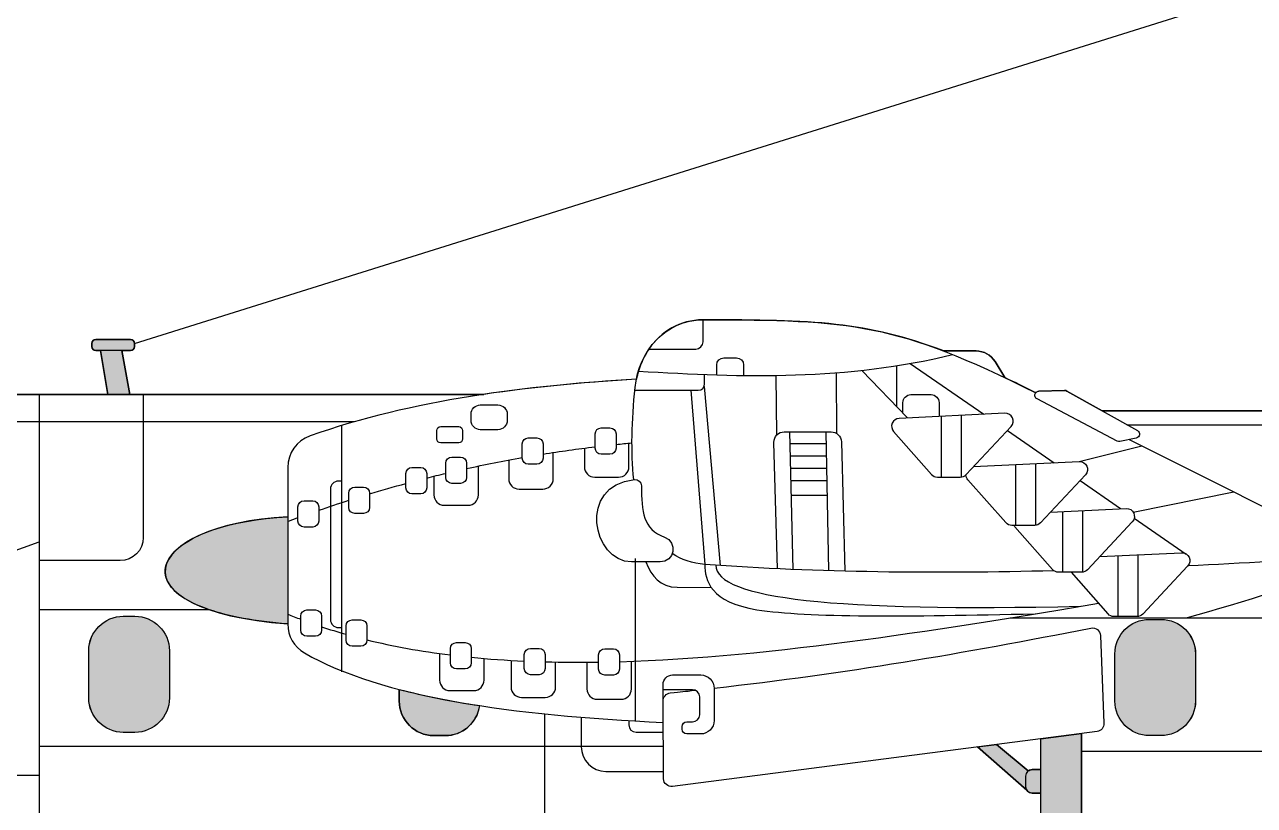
# Model space of a CAD drawing. Extents: x 65 to 351, y 40 to 244.
# Drawn here: x 113.95 to 138.53, y 199.43 to 215.05 of the extents above; entities that cross this region are included whole.
import ezdxf

# ---------------------------------------------------------------- set-up
doc = ezdxf.new("R2010")
doc.units = 0
doc.header["$MEASUREMENT"] = 0
doc.layers.add('4-VIEW', color=7, linetype='CONTINUOUS')
doc.layers.add('SOLIDS', color=7, linetype='CONTINUOUS')

msp = doc.modelspace()

# ---------------------------------------------------------------- hatches: boundary and pattern name
at = {"layer": 'SOLIDS'}
h = msp.add_hatch(color=252, dxfattribs=at)
edge = h.paths.add_edge_path()
edge.add_spline(control_points=[(116.067, 208.751), (116.067, 208.751), (115.377, 208.751), (115.377, 208.751), (115.332, 208.751), (115.295, 208.714), (115.295, 208.669), (115.295, 208.62), (115.298, 208.588), (115.308, 208.568), (115.317, 208.554), (115.33, 208.542), (115.345, 208.536), (115.354, 208.533), (115.365, 208.531), (115.377, 208.529), (115.377, 208.529), (115.472, 208.529), (115.472, 208.529), (115.472, 208.529), (115.614, 207.653), (115.614, 207.653), (115.614, 207.653), (116.057, 207.653), (116.057, 207.653), (116.057, 207.653), (115.898, 208.529), (115.898, 208.529), (115.898, 208.529), (116.067, 208.529), (116.067, 208.529), (116.072, 208.529), (116.076, 208.53), (116.081, 208.53), (116.118, 208.537), (116.14, 208.569), (116.148, 208.607), (116.148, 208.609), (116.148, 208.61), (116.148, 208.611), (116.148, 208.611), (116.148, 208.669), (116.148, 208.669), (116.148, 208.67), (116.148, 208.671), (116.148, 208.673), (116.14, 208.711), (116.117, 208.744), (116.08, 208.75), (116.076, 208.75), (116.071, 208.751), (116.067, 208.751)], knot_values=[0, 0, 0, 0, 1, 1, 1, 2, 2, 2, 3, 3, 3, 4, 4, 4, 5, 5, 5, 6, 6, 6, 7, 7, 7, 8, 8, 8, 9, 9, 9, 10, 10, 10, 11, 11, 11, 12, 12, 12, 13, 13, 13, 14, 14, 14, 15, 15, 15, 16, 16, 16, 17, 17, 17, 17], degree=3, periodic=1)
h = msp.add_hatch(color=252, dxfattribs=at)
edge = h.paths.add_edge_path()
edge.add_spline(control_points=[(119.212, 205.203), (116.81, 205.081), (115.954, 203.92), (117.645, 203.345), (118.031, 203.213), (118.549, 203.113), (119.212, 203.062), (119.212, 203.062), (119.212, 203.259), (119.212, 203.259), (119.212, 203.259), (119.212, 205.113), (119.212, 205.113), (119.212, 205.113), (119.212, 205.203), (119.212, 205.203)], knot_values=[0, 0, 0, 0, 1, 1, 1, 2, 2, 2, 3, 3, 3, 4, 4, 4, 5, 5, 5, 5], degree=3, periodic=1)
h = msp.add_hatch(color=254, dxfattribs=at)
edge = h.paths.add_edge_path()
edge.add_spline(control_points=[(115.235, 202.526), (115.235, 202.526), (115.235, 201.583), (115.235, 201.583), (115.235, 201.204), (115.545, 200.893), (115.925, 200.893), (115.925, 200.893), (116.157, 200.893), (116.157, 200.893), (116.536, 200.893), (116.846, 201.204), (116.846, 201.583), (116.846, 201.583), (116.846, 202.526), (116.846, 202.526), (116.846, 202.906), (116.536, 203.216), (116.157, 203.216), (116.157, 203.216), (115.925, 203.216), (115.925, 203.216), (115.545, 203.216), (115.235, 202.906), (115.235, 202.526)], knot_values=[0, 0, 0, 0, 1, 1, 1, 2, 2, 2, 3, 3, 3, 4, 4, 4, 5, 5, 5, 6, 6, 6, 7, 7, 7, 8, 8, 8, 8], degree=3, periodic=1)
h = msp.add_hatch(color=254, dxfattribs=at)
edge = h.paths.add_edge_path()
edge.add_spline(control_points=[(136.434, 203.153), (136.054, 203.153), (135.743, 202.842), (135.743, 202.463), (135.743, 202.463), (135.743, 201.52), (135.743, 201.52), (135.743, 201.14), (136.054, 200.829), (136.434, 200.829), (136.434, 200.829), (136.666, 200.829), (136.666, 200.829), (137.045, 200.829), (137.356, 201.14), (137.356, 201.52), (137.356, 201.52), (137.356, 202.463), (137.356, 202.463), (137.356, 202.842), (137.045, 203.153), (136.666, 203.153), (136.666, 203.153), (136.434, 203.153), (136.434, 203.153)], knot_values=[0, 0, 0, 0, 1, 1, 1, 2, 2, 2, 3, 3, 3, 4, 4, 4, 5, 5, 5, 6, 6, 6, 7, 7, 7, 8, 8, 8, 8], degree=3, periodic=1)
h = msp.add_hatch(color=254, dxfattribs=at)
edge = h.paths.add_edge_path()
edge.add_spline(control_points=[(121.44, 201.753), (121.44, 201.753), (121.44, 201.52), (121.44, 201.52), (121.44, 201.14), (121.75, 200.829), (122.13, 200.829), (122.13, 200.829), (122.362, 200.829), (122.362, 200.829), (122.678, 200.829), (122.947, 201.045), (123.027, 201.337), (123.027, 201.337), (123.045, 201.428), (123.045, 201.428), (122.472, 201.517), (121.935, 201.624), (121.44, 201.753)], knot_values=[0, 0, 0, 0, 1, 1, 1, 2, 2, 2, 3, 3, 3, 4, 4, 4, 5, 5, 5, 6, 6, 6, 6], degree=3, periodic=1)
h = msp.add_hatch(color=252, dxfattribs=at)
edge = h.paths.add_edge_path()
edge.add_spline(control_points=[(133.376, 200.651), (133.376, 200.651), (132.999, 200.602), (132.999, 200.602), (132.999, 200.602), (133.982, 199.735), (133.982, 199.735), (133.978, 199.74), (133.976, 199.745), (133.973, 199.75), (133.976, 199.745), (133.978, 199.741), (133.982, 199.736), (134.005, 199.701), (134.044, 199.679), (134.088, 199.679), (134.088, 199.679), (134.262, 199.679), (134.262, 199.679), (134.262, 199.679), (134.262, 197.417), (134.262, 197.417), (134.262, 197.417), (135.079, 197.417), (135.079, 197.417), (135.079, 197.417), (135.079, 200.52), (135.079, 200.52), (135.079, 200.52), (135.079, 200.871), (135.079, 200.871), (135.079, 200.871), (134.262, 200.766), (134.262, 200.766), (134.262, 200.766), (134.262, 200.148), (134.262, 200.148), (134.262, 200.148), (134.088, 200.148), (134.088, 200.148), (134.061, 200.148), (134.035, 200.139), (134.014, 200.124), (134.014, 200.124), (133.376, 200.651), (133.376, 200.651)], knot_values=[0, 0, 0, 0, 1, 1, 1, 2, 2, 2, 3, 3, 3, 4, 4, 4, 5, 5, 5, 6, 6, 6, 7, 7, 7, 8, 8, 8, 9, 9, 9, 10, 10, 10, 11, 11, 11, 12, 12, 12, 13, 13, 13, 14, 14, 14, 15, 15, 15, 15], degree=3, periodic=1)

# ---------------------------------------------------------------- linework, layer by layer
at = {"layer": '4-VIEW', "color": 250}
for points in [[(116.148, 208.669), (176.094, 227.471)], [(115.472, 208.529), (115.614, 207.653)], [(115.898, 208.529), (116.057, 207.653)], [(131.376, 208.224), (131.376, 207.419)], [(131.654, 208.271), (133.125, 207.255)], [(128.99, 206.844), (128.972, 208.032)], [(130.184, 206.871), (130.178, 208.085)], [(130.689, 208.133), (131.596, 207.181)], [(127.27, 207.736), (127.545, 204.251)], [(127.533, 207.812), (127.857, 204.23)], [(114.24, 207.653), (114.24, 197.023)], [(132.671, 207.233), (132.671, 205.998)], [(120.546, 207.104), (113.663, 207.104)], [(120.283, 207.028), (120.283, 202.102)], [(132.274, 207.213), (132.274, 205.998)], [(129.24, 206.904), (129.309, 204.152)], [(129.967, 206.904), (130.019, 204.126)], [(133.596, 206.929), (134.528, 206.286)], [(129.246, 206.672), (129.971, 206.672)], [(135.03, 206.31), (136.283, 206.624)], [(129.252, 206.425), (129.975, 206.425)], [(133.76, 206.248), (133.76, 205.033)], [(134.157, 206.268), (134.157, 205.033)], [(129.258, 206.177), (129.98, 206.177)], [(129.264, 205.929), (129.985, 205.929)], [(135.047, 205.927), (135.858, 205.367)], [(129.272, 205.639), (129.99, 205.639)], [(136.112, 205.294), (138.123, 205.701)], [(134.698, 205.311), (134.698, 204.095)], [(135.095, 205.33), (135.095, 204.095)], [(136.132, 205.178), (137.172, 204.46)], [(126.155, 204.37), (126.155, 201.114)], [(135.803, 204.426), (135.803, 203.21)], [(136.202, 204.445), (136.202, 203.21)], [(117.644, 203.345), (114.24, 203.345)], [(133.65, 203.184), (146.624, 203.184)], [(124.341, 201.257), (124.341, 196.983)], [(135.079, 197.417), (135.079, 200.878)], [(126.719, 200.609), (114.24, 200.609)], [(132.998, 200.602), (133.981, 199.735)], [(134.014, 200.124), (133.376, 200.651)], [(134.262, 197.357), (134.262, 200.767)], [(135.079, 200.52), (146.624, 200.52)], [(103.662, 200.035), (114.24, 200.035)]]:
    msp.add_lwpolyline(points, dxfattribs=at)
for points, knots in [([(170.504, 211.107), (171.833, 211.153), (172.833, 212.006), (173.11, 213.157), (173.11, 213.157), (177.139, 229.932), (177.139, 229.932), (177.814, 232.74), (184.452, 230.857), (187.275, 230.299), (187.453, 230.264), (187.582, 230.125), (187.606, 229.946), (187.606, 229.946), (190.273, 209.522), (190.273, 209.522), (190.292, 209.381), (190.199, 209.25), (190.06, 209.222), (190.06, 209.222), (168.475, 204.763), (168.475, 204.763), (168.475, 204.763), (151.477, 197.588), (151.477, 197.588), (150.32, 197.1), (149.246, 196.884), (147.991, 196.889), (147.991, 196.889), (136.127, 196.937), (136.127, 196.937)], [0, 0, 0, 0, 1, 1, 1, 2, 2, 2, 3, 3, 3, 4, 4, 4, 5, 5, 5, 6, 6, 6, 7, 7, 7, 8, 8, 8, 9, 9, 9, 10, 10, 10, 10]), ([(135.487, 207.323), (135.487, 207.323), (145.901, 207.323), (145.901, 207.323), (146.51, 207.323), (147.03, 207.366), (147.631, 207.466), (147.631, 207.466), (168.052, 210.852), (168.052, 210.852), (171.813, 211.475), (178.285, 211.162), (181.834, 209.743)], [0, 0, 0, 0, 1, 1, 1, 2, 2, 2, 3, 3, 3, 4, 4, 4, 4]), ([(114.24, 198.277), (114.24, 198.277), (146.301, 198.277), (146.301, 198.277), (146.599, 198.277), (146.853, 198.322), (147.132, 198.424), (147.132, 198.424), (168.074, 206.02), (168.074, 206.02), (168.161, 206.052), (168.213, 206.139), (168.197, 206.231), (168.197, 206.231), (167.448, 210.751), (167.448, 210.751)], [0, 0, 0, 0, 1, 1, 1, 2, 2, 2, 3, 3, 3, 4, 4, 4, 5, 5, 5, 5]), ([(135.986, 207.043), (135.986, 207.043), (145.901, 207.043), (145.901, 207.043), (146.51, 207.043), (147.03, 207.089), (147.631, 207.186), (147.631, 207.186), (167.506, 210.4), (167.506, 210.4)], [0, 0, 0, 0, 1, 1, 1, 2, 2, 2, 3, 3, 3, 3]), ([(126.129, 205.948), (126.068, 206.503), (126.087, 207.125), (126.155, 207.789), (126.232, 208.531), (126.764, 209.143), (127.509, 209.143), (130.487, 209.143), (131.373, 209.084), (134.163, 207.686)], [0, 0, 0, 0, 1, 1, 1, 2, 2, 2, 3, 3, 3, 3]), ([(126.431, 208.559), (126.431, 208.559), (127.368, 208.559), (127.368, 208.559), (127.447, 208.559), (127.512, 208.623), (127.512, 208.703), (127.512, 208.703), (127.512, 209.143), (127.512, 209.143)], [0, 0, 0, 0, 1, 1, 1, 2, 2, 2, 3, 3, 3, 3]), ([(115.377, 208.529), (115.377, 208.529), (116.067, 208.529), (116.067, 208.529), (116.112, 208.529), (116.148, 208.566), (116.148, 208.611), (116.148, 208.611), (116.148, 208.669), (116.148, 208.669), (116.148, 208.714), (116.112, 208.751), (116.067, 208.751), (116.067, 208.751), (115.377, 208.751), (115.377, 208.751), (115.332, 208.751), (115.295, 208.714), (115.295, 208.669), (115.295, 208.669), (115.295, 208.611), (115.295, 208.611), (115.295, 208.566), (115.332, 208.529), (115.377, 208.529), (115.377, 208.529), (115.377, 208.529), (115.377, 208.529)], [0, 0, 0, 0, 1, 1, 1, 2, 2, 2, 3, 3, 3, 4, 4, 4, 5, 5, 5, 6, 6, 6, 7, 7, 7, 8, 8, 8, 9, 9, 9, 9]), ([(132.323, 208.52), (132.323, 208.52), (132.968, 208.52), (132.968, 208.52), (133.128, 208.52), (133.264, 208.443), (133.348, 208.308), (133.348, 208.308), (133.545, 207.988), (133.545, 207.988)], [0, 0, 0, 0, 1, 1, 1, 2, 2, 2, 3, 3, 3, 3]), ([(127.786, 208.043), (127.786, 208.043), (127.786, 208.241), (127.786, 208.241), (127.786, 208.32), (127.85, 208.384), (127.929, 208.384), (127.929, 208.384), (128.18, 208.384), (128.18, 208.384), (128.259, 208.384), (128.323, 208.32), (128.323, 208.241), (128.323, 208.241), (128.323, 208.031), (128.323, 208.031)], [0, 0, 0, 0, 1, 1, 1, 2, 2, 2, 3, 3, 3, 4, 4, 4, 5, 5, 5, 5]), ([(126.181, 207.958), (123.982, 207.821), (121.713, 207.548), (119.659, 206.822), (119.386, 206.726), (119.212, 206.48), (119.212, 206.191), (119.212, 206.191), (119.212, 203.062), (119.212, 203.062), (119.212, 202.816), (119.334, 202.605), (119.547, 202.482), (121.089, 201.592), (123.71, 201.23), (126.717, 201.093)], [0, 0, 0, 0, 1, 1, 1, 2, 2, 2, 3, 3, 3, 4, 4, 4, 5, 5, 5, 5]), ([(126.15, 207.736), (126.15, 207.736), (127.416, 207.736), (127.416, 207.736), (127.486, 207.736), (127.543, 207.793), (127.543, 207.863), (127.543, 207.863), (127.543, 208.05), (127.543, 208.05)], [0, 0, 0, 0, 1, 1, 1, 2, 2, 2, 3, 3, 3, 3]), ([(134.188, 207.564), (134.188, 207.564), (135.791, 206.718), (135.791, 206.718), (135.809, 206.708), (135.826, 206.706), (135.845, 206.71), (135.845, 206.71), (136.171, 206.78), (136.171, 206.78), (136.243, 206.795), (136.257, 206.891), (136.193, 206.927), (136.193, 206.927), (134.781, 207.719), (134.781, 207.719), (134.768, 207.727), (134.755, 207.73), (134.74, 207.73), (134.74, 207.73), (134.222, 207.714), (134.222, 207.714), (134.186, 207.713), (134.155, 207.688), (134.147, 207.653), (134.139, 207.617), (134.155, 207.581), (134.188, 207.564), (134.188, 207.564), (134.188, 207.564), (134.188, 207.564)], [0, 0, 0, 0, 1, 1, 1, 2, 2, 2, 3, 3, 3, 4, 4, 4, 5, 5, 5, 6, 6, 6, 7, 7, 7, 8, 8, 8, 9, 9, 9, 10, 10, 10, 10]), ([(111.011, 197.037), (111.011, 197.037), (108.003, 197.048), (108.003, 197.048), (100.55, 197.165), (100.468, 202.948), (107.178, 205.392), (107.412, 205.477), (107.592, 205.604), (107.751, 205.795), (108.684, 206.921), (110.033, 207.653), (111.519, 207.653), (111.519, 207.653), (123.133, 207.653), (123.133, 207.653)], [0, 0, 0, 0, 1, 1, 1, 2, 2, 2, 3, 3, 3, 4, 4, 4, 5, 5, 5, 5]), ([(116.325, 207.653), (116.325, 207.653), (116.325, 204.79), (116.325, 204.79), (116.325, 204.536), (116.118, 204.328), (115.863, 204.328), (115.863, 204.328), (114.24, 204.328), (114.24, 204.328)], [0, 0, 0, 0, 1, 1, 1, 2, 2, 2, 3, 3, 3, 3]), ([(131.507, 207.274), (131.507, 207.274), (131.507, 207.487), (131.507, 207.487), (131.507, 207.575), (131.579, 207.647), (131.667, 207.647), (131.667, 207.647), (132.07, 207.647), (132.07, 207.647), (132.158, 207.647), (132.229, 207.575), (132.229, 207.487), (132.229, 207.487), (132.229, 207.213), (132.229, 207.213)], [0, 0, 0, 0, 1, 1, 1, 2, 2, 2, 3, 3, 3, 4, 4, 4, 5, 5, 5, 5]), ([(123.06, 206.946), (123.06, 206.946), (123.413, 206.946), (123.413, 206.946), (123.514, 206.946), (123.598, 207.029), (123.598, 207.131), (123.598, 207.131), (123.598, 207.257), (123.598, 207.257), (123.598, 207.358), (123.514, 207.441), (123.413, 207.441), (123.413, 207.441), (123.06, 207.441), (123.06, 207.441), (122.959, 207.441), (122.876, 207.358), (122.876, 207.257), (122.876, 207.257), (122.876, 207.131), (122.876, 207.131), (122.876, 207.029), (122.959, 206.946), (123.06, 206.946), (123.06, 206.946), (123.06, 206.946), (123.06, 206.946)], [0, 0, 0, 0, 1, 1, 1, 2, 2, 2, 3, 3, 3, 4, 4, 4, 5, 5, 5, 6, 6, 6, 7, 7, 7, 8, 8, 8, 9, 9, 9, 9]), ([(132.077, 206.052), (132.077, 206.052), (131.321, 206.908), (131.321, 206.908), (131.28, 206.955), (131.27, 207.018), (131.294, 207.076), (131.319, 207.133), (131.371, 207.17), (131.433, 207.173), (131.433, 207.173), (133.544, 207.275), (133.544, 207.275), (133.687, 207.282), (133.765, 207.111), (133.668, 207.007), (133.668, 207.007), (132.772, 206.048), (132.772, 206.048), (132.741, 206.015), (132.701, 205.998), (132.655, 205.998), (132.655, 205.998), (132.196, 205.998), (132.196, 205.998), (132.149, 205.998), (132.108, 206.016), (132.077, 206.052), (132.077, 206.052), (132.077, 206.052), (132.077, 206.052)], [0, 0, 0, 0, 1, 1, 1, 2, 2, 2, 3, 3, 3, 4, 4, 4, 5, 5, 5, 6, 6, 6, 7, 7, 7, 8, 8, 8, 9, 9, 9, 10, 10, 10, 10]), ([(122.27, 206.683), (122.27, 206.683), (122.628, 206.683), (122.628, 206.683), (122.672, 206.683), (122.707, 206.718), (122.707, 206.762), (122.707, 206.762), (122.707, 206.928), (122.707, 206.928), (122.707, 206.971), (122.672, 207.007), (122.628, 207.007), (122.628, 207.007), (122.27, 207.007), (122.27, 207.007), (122.227, 207.007), (122.191, 206.971), (122.191, 206.928), (122.191, 206.928), (122.191, 206.762), (122.191, 206.762), (122.191, 206.718), (122.227, 206.683), (122.27, 206.683), (122.27, 206.683), (122.27, 206.683), (122.27, 206.683)], [0, 0, 0, 0, 1, 1, 1, 2, 2, 2, 3, 3, 3, 4, 4, 4, 5, 5, 5, 6, 6, 6, 7, 7, 7, 8, 8, 8, 9, 9, 9, 9]), ([(125.478, 206.456), (125.478, 206.456), (125.652, 206.456), (125.652, 206.456), (125.719, 206.456), (125.774, 206.511), (125.774, 206.578), (125.774, 206.578), (125.774, 206.862), (125.774, 206.862), (125.774, 206.928), (125.719, 206.983), (125.652, 206.983), (125.652, 206.983), (125.478, 206.983), (125.478, 206.983), (125.412, 206.983), (125.357, 206.928), (125.357, 206.862), (125.357, 206.862), (125.357, 206.578), (125.357, 206.578), (125.357, 206.511), (125.412, 206.456), (125.478, 206.456), (125.478, 206.456), (125.478, 206.456), (125.478, 206.456)], [0, 0, 0, 0, 1, 1, 1, 2, 2, 2, 3, 3, 3, 4, 4, 4, 5, 5, 5, 6, 6, 6, 7, 7, 7, 8, 8, 8, 9, 9, 9, 9]), ([(124.019, 206.256), (124.019, 206.256), (124.193, 206.256), (124.193, 206.256), (124.259, 206.256), (124.314, 206.311), (124.314, 206.377), (124.314, 206.377), (124.314, 206.662), (124.314, 206.662), (124.314, 206.728), (124.259, 206.783), (124.193, 206.783), (124.193, 206.783), (124.019, 206.783), (124.019, 206.783), (123.953, 206.783), (123.898, 206.728), (123.898, 206.662), (123.898, 206.662), (123.898, 206.377), (123.898, 206.377), (123.898, 206.311), (123.953, 206.256), (124.019, 206.256), (124.019, 206.256), (124.019, 206.256), (124.019, 206.256)], [0, 0, 0, 0, 1, 1, 1, 2, 2, 2, 3, 3, 3, 4, 4, 4, 5, 5, 5, 6, 6, 6, 7, 7, 7, 8, 8, 8, 9, 9, 9, 9]), ([(128.998, 204.165), (128.998, 204.165), (128.93, 206.691), (128.93, 206.691), (128.926, 206.808), (129.02, 206.904), (129.137, 206.904), (129.137, 206.904), (130.07, 206.904), (130.07, 206.904), (130.183, 206.904), (130.275, 206.814), (130.278, 206.702), (130.278, 206.702), (130.346, 204.117), (130.346, 204.117)], [0, 0, 0, 0, 1, 1, 1, 2, 2, 2, 3, 3, 3, 4, 4, 4, 5, 5, 5, 5]), ([(136.031, 206.75), (136.031, 206.75), (140.516, 204.502), (140.516, 204.502), (140.56, 204.48), (140.546, 204.414), (140.498, 204.411), (139.396, 204.34), (138.297, 204.275), (137.202, 204.223)], [0, 0, 0, 0, 1, 1, 1, 2, 2, 2, 3, 3, 3, 3]), ([(123.628, 206.34), (123.628, 206.34), (123.628, 205.966), (123.628, 205.966), (123.628, 205.851), (123.72, 205.758), (123.835, 205.758), (123.835, 205.758), (124.311, 205.758), (124.311, 205.758), (124.425, 205.758), (124.518, 205.851), (124.518, 205.966), (124.518, 205.966), (124.518, 206.49), (124.518, 206.49)], [0, 0, 0, 0, 1, 1, 1, 2, 2, 2, 3, 3, 3, 4, 4, 4, 5, 5, 5, 5]), ([(125.14, 206.577), (125.14, 206.577), (125.14, 206.203), (125.14, 206.203), (125.14, 206.089), (125.233, 205.996), (125.347, 205.996), (125.347, 205.996), (125.823, 205.996), (125.823, 205.996), (125.938, 205.996), (126.031, 206.089), (126.031, 206.203), (126.031, 206.203), (126.031, 206.677), (126.031, 206.677)], [0, 0, 0, 0, 1, 1, 1, 2, 2, 2, 3, 3, 3, 4, 4, 4, 5, 5, 5, 5]), ([(122.491, 205.871), (122.491, 205.871), (122.665, 205.871), (122.665, 205.871), (122.732, 205.871), (122.787, 205.926), (122.787, 205.993), (122.787, 205.993), (122.787, 206.277), (122.787, 206.277), (122.787, 206.344), (122.732, 206.398), (122.665, 206.398), (122.665, 206.398), (122.491, 206.398), (122.491, 206.398), (122.425, 206.398), (122.37, 206.344), (122.37, 206.277), (122.37, 206.277), (122.37, 205.993), (122.37, 205.993), (122.37, 205.926), (122.425, 205.871), (122.491, 205.871), (122.491, 205.871), (122.491, 205.871), (122.491, 205.871)], [0, 0, 0, 0, 1, 1, 1, 2, 2, 2, 3, 3, 3, 4, 4, 4, 5, 5, 5, 6, 6, 6, 7, 7, 7, 8, 8, 8, 9, 9, 9, 9]), ([(132.921, 206.208), (132.921, 206.208), (135.03, 206.31), (135.03, 206.31), (135.173, 206.317), (135.252, 206.146), (135.154, 206.042), (135.154, 206.042), (134.258, 205.083), (134.258, 205.083), (134.227, 205.05), (134.187, 205.033), (134.142, 205.033), (134.142, 205.033), (133.682, 205.033), (133.682, 205.033), (133.635, 205.033), (133.594, 205.051), (133.563, 205.087), (133.563, 205.087), (132.808, 205.943), (132.808, 205.943), (132.782, 205.972), (132.768, 206.007), (132.767, 206.044)], [0, 0, 0, 0, 1, 1, 1, 2, 2, 2, 3, 3, 3, 4, 4, 4, 5, 5, 5, 6, 6, 6, 7, 7, 7, 8, 8, 8, 8]), ([(121.695, 205.663), (121.695, 205.663), (121.869, 205.663), (121.869, 205.663), (121.936, 205.663), (121.99, 205.717), (121.99, 205.784), (121.99, 205.784), (121.99, 206.069), (121.99, 206.069), (121.99, 206.135), (121.936, 206.19), (121.869, 206.19), (121.869, 206.19), (121.695, 206.19), (121.695, 206.19), (121.629, 206.19), (121.574, 206.135), (121.574, 206.069), (121.574, 206.069), (121.574, 205.784), (121.574, 205.784), (121.574, 205.717), (121.629, 205.663), (121.695, 205.663), (121.695, 205.663), (121.695, 205.663), (121.695, 205.663)], [0, 0, 0, 0, 1, 1, 1, 2, 2, 2, 3, 3, 3, 4, 4, 4, 5, 5, 5, 6, 6, 6, 7, 7, 7, 8, 8, 8, 9, 9, 9, 9]), ([(122.133, 206.016), (122.133, 206.016), (122.133, 205.642), (122.133, 205.642), (122.133, 205.527), (122.226, 205.434), (122.34, 205.434), (122.34, 205.434), (122.816, 205.434), (122.816, 205.434), (122.93, 205.434), (123.023, 205.527), (123.023, 205.642), (123.023, 205.642), (123.023, 206.22), (123.023, 206.22)], [0, 0, 0, 0, 1, 1, 1, 2, 2, 2, 3, 3, 3, 4, 4, 4, 5, 5, 5, 5]), ([(135.079, 197.994), (135.079, 197.994), (146.274, 197.975), (146.274, 197.975), (146.632, 197.974), (146.937, 198.029), (147.274, 198.153), (147.274, 198.153), (167.836, 205.76), (167.836, 205.76), (168.232, 205.907), (168.59, 205.98), (169.011, 206.003), (169.011, 206.003), (171.644, 206.145), (171.644, 206.145), (171.836, 206.156), (171.854, 205.838), (171.661, 205.827), (171.661, 205.827), (169.077, 205.687), (169.077, 205.687), (168.655, 205.664), (168.298, 205.591), (167.901, 205.444), (167.901, 205.444), (147.33, 197.834), (147.33, 197.834), (146.995, 197.71), (146.688, 197.656), (146.33, 197.656), (146.33, 197.656), (135.079, 197.675), (135.079, 197.675)], [0, 0, 0, 0, 1, 1, 1, 2, 2, 2, 3, 3, 3, 4, 4, 4, 5, 5, 5, 6, 6, 6, 7, 7, 7, 8, 8, 8, 9, 9, 9, 10, 10, 10, 11, 11, 11, 11]), ([(120.283, 205.919), (120.283, 205.919), (120.225, 205.919), (120.225, 205.919), (120.137, 205.919), (120.066, 205.848), (120.066, 205.76), (120.066, 205.76), (120.066, 203.149), (120.066, 203.149), (120.066, 203.062), (120.137, 202.99), (120.225, 202.99), (120.225, 202.99), (120.283, 202.99), (120.283, 202.99)], [0, 0, 0, 0, 1, 1, 1, 2, 2, 2, 3, 3, 3, 4, 4, 4, 5, 5, 5, 5]), ([(120.553, 205.271), (120.553, 205.271), (120.727, 205.271), (120.727, 205.271), (120.794, 205.271), (120.848, 205.325), (120.848, 205.392), (120.848, 205.392), (120.848, 205.677), (120.848, 205.677), (120.848, 205.743), (120.794, 205.798), (120.727, 205.798), (120.727, 205.798), (120.553, 205.798), (120.553, 205.798), (120.486, 205.798), (120.432, 205.743), (120.432, 205.677), (120.432, 205.677), (120.432, 205.392), (120.432, 205.392), (120.432, 205.325), (120.486, 205.271), (120.553, 205.271), (120.553, 205.271), (120.553, 205.271), (120.553, 205.271)], [0, 0, 0, 0, 1, 1, 1, 2, 2, 2, 3, 3, 3, 4, 4, 4, 5, 5, 5, 6, 6, 6, 7, 7, 7, 8, 8, 8, 9, 9, 9, 9]), ([(126.084, 204.302), (126.084, 204.302), (126.656, 204.302), (126.656, 204.302), (126.938, 204.302), (127.013, 204.698), (126.744, 204.797), (126.31, 204.956), (126.284, 205.307), (126.28, 205.823), (126.279, 205.899), (126.215, 205.957), (126.14, 205.949), (125.002, 205.834), (125.299, 204.302), (126.084, 204.302), (126.084, 204.302), (126.084, 204.302), (126.084, 204.302)], [0, 0, 0, 0, 1, 1, 1, 2, 2, 2, 3, 3, 3, 4, 4, 4, 5, 5, 5, 6, 6, 6, 6]), ([(119.537, 204.998), (119.537, 204.998), (119.71, 204.998), (119.71, 204.998), (119.777, 204.998), (119.832, 205.053), (119.832, 205.119), (119.832, 205.119), (119.832, 205.404), (119.832, 205.404), (119.832, 205.471), (119.777, 205.525), (119.71, 205.525), (119.71, 205.525), (119.537, 205.525), (119.537, 205.525), (119.47, 205.525), (119.415, 205.471), (119.415, 205.404), (119.415, 205.404), (119.415, 205.119), (119.415, 205.119), (119.415, 205.053), (119.47, 204.998), (119.537, 204.998), (119.537, 204.998), (119.537, 204.998), (119.537, 204.998)], [0, 0, 0, 0, 1, 1, 1, 2, 2, 2, 3, 3, 3, 4, 4, 4, 5, 5, 5, 6, 6, 6, 7, 7, 7, 8, 8, 8, 9, 9, 9, 9]), ([(134.46, 205.299), (134.46, 205.299), (135.968, 205.372), (135.968, 205.372), (136.11, 205.379), (136.189, 205.208), (136.092, 205.104), (136.092, 205.104), (135.196, 204.146), (135.196, 204.146), (135.165, 204.112), (135.125, 204.095), (135.079, 204.095), (135.079, 204.095), (134.62, 204.095), (134.62, 204.095), (134.572, 204.095), (134.532, 204.113), (134.5, 204.149), (134.5, 204.149), (133.745, 205.005), (133.745, 205.005), (133.738, 205.014), (133.731, 205.023), (133.725, 205.033)], [0, 0, 0, 0, 1, 1, 1, 2, 2, 2, 3, 3, 3, 4, 4, 4, 5, 5, 5, 6, 6, 6, 7, 7, 7, 8, 8, 8, 8]), ([(103.767, 201.679), (103.767, 201.679), (103.767, 201.925), (103.767, 201.925), (103.767, 202.004), (103.832, 202.068), (103.911, 202.068), (103.911, 202.068), (106.468, 202.068), (106.468, 202.068), (106.809, 202.068), (107.101, 202.119), (107.422, 202.236), (107.422, 202.236), (114.24, 204.703), (114.24, 204.703)], [0, 0, 0, 0, 1, 1, 1, 2, 2, 2, 3, 3, 3, 4, 4, 4, 5, 5, 5, 5]), ([(126.37, 204.302), (126.49, 204.009), (126.644, 203.8), (126.998, 203.796), (126.998, 203.796), (127.678, 203.788), (127.678, 203.788)], [0, 0, 0, 0, 1, 1, 1, 2, 2, 2, 2]), ([(134.528, 204.124), (132.164, 204.064), (129.829, 204.087), (127.545, 204.251), (127.298, 204.269), (127.081, 204.347), (126.895, 204.468)], [0, 0, 0, 0, 1, 1, 1, 2, 2, 2, 2]), ([(135.441, 204.408), (135.441, 204.408), (137.074, 204.487), (137.074, 204.487), (137.217, 204.494), (137.296, 204.323), (137.198, 204.219), (137.198, 204.219), (136.302, 203.26), (136.302, 203.26), (136.271, 203.227), (136.231, 203.21), (136.185, 203.21), (136.185, 203.21), (135.726, 203.21), (135.726, 203.21), (135.679, 203.21), (135.638, 203.228), (135.607, 203.264), (135.607, 203.264), (134.874, 204.095), (134.874, 204.095)], [0, 0, 0, 0, 1, 1, 1, 2, 2, 2, 3, 3, 3, 4, 4, 4, 5, 5, 5, 6, 6, 6, 7, 7, 7, 7]), ([(140.516, 204.502), (140.534, 204.493), (140.862, 204.369), (140.715, 204.316), (139.507, 203.88), (138.33, 203.5), (137.188, 203.184)], [0, 0, 0, 0, 1, 1, 1, 2, 2, 2, 2]), ([(127.545, 204.251), (127.547, 203.932), (127.661, 203.494), (128.589, 203.347), (129.626, 203.183), (131.573, 203.21), (134.15, 203.265)], [0, 0, 0, 0, 1, 1, 1, 2, 2, 2, 2]), ([(119.593, 202.814), (119.593, 202.814), (119.767, 202.814), (119.767, 202.814), (119.833, 202.814), (119.887, 202.869), (119.887, 202.936), (119.887, 202.936), (119.887, 203.22), (119.887, 203.22), (119.887, 203.287), (119.833, 203.341), (119.767, 203.341), (119.767, 203.341), (119.593, 203.341), (119.593, 203.341), (119.526, 203.341), (119.471, 203.287), (119.471, 203.22), (119.471, 203.22), (119.471, 202.936), (119.471, 202.936), (119.471, 202.869), (119.526, 202.814), (119.593, 202.814), (119.593, 202.814), (119.593, 202.814), (119.593, 202.814)], [0, 0, 0, 0, 1, 1, 1, 2, 2, 2, 3, 3, 3, 4, 4, 4, 5, 5, 5, 6, 6, 6, 7, 7, 7, 8, 8, 8, 9, 9, 9, 9]), ([(115.925, 200.893), (115.925, 200.893), (116.156, 200.893), (116.156, 200.893), (116.536, 200.893), (116.846, 201.204), (116.846, 201.583), (116.846, 201.583), (116.846, 202.526), (116.846, 202.526), (116.846, 202.906), (116.536, 203.216), (116.156, 203.216), (116.156, 203.216), (115.925, 203.216), (115.925, 203.216), (115.545, 203.216), (115.234, 202.906), (115.234, 202.526), (115.234, 202.526), (115.234, 201.583), (115.234, 201.583), (115.234, 201.204), (115.545, 200.893), (115.925, 200.893), (115.925, 200.893), (115.925, 200.893), (115.925, 200.893)], [0, 0, 0, 0, 1, 1, 1, 2, 2, 2, 3, 3, 3, 4, 4, 4, 5, 5, 5, 6, 6, 6, 7, 7, 7, 8, 8, 8, 9, 9, 9, 9]), ([(120.5, 202.616), (120.5, 202.616), (120.674, 202.616), (120.674, 202.616), (120.74, 202.616), (120.795, 202.67), (120.795, 202.737), (120.795, 202.737), (120.795, 203.022), (120.795, 203.022), (120.795, 203.088), (120.74, 203.143), (120.674, 203.143), (120.674, 203.143), (120.5, 203.143), (120.5, 203.143), (120.433, 203.143), (120.379, 203.088), (120.379, 203.022), (120.379, 203.022), (120.379, 202.737), (120.379, 202.737), (120.379, 202.67), (120.433, 202.616), (120.5, 202.616), (120.5, 202.616), (120.5, 202.616), (120.5, 202.616)], [0, 0, 0, 0, 1, 1, 1, 2, 2, 2, 3, 3, 3, 4, 4, 4, 5, 5, 5, 6, 6, 6, 7, 7, 7, 8, 8, 8, 9, 9, 9, 9]), ([(136.434, 200.829), (136.434, 200.829), (136.665, 200.829), (136.665, 200.829), (137.045, 200.829), (137.355, 201.14), (137.355, 201.52), (137.355, 201.52), (137.355, 202.463), (137.355, 202.463), (137.355, 202.842), (137.045, 203.153), (136.665, 203.153), (136.665, 203.153), (136.434, 203.153), (136.434, 203.153), (136.054, 203.153), (135.743, 202.842), (135.743, 202.463), (135.743, 202.463), (135.743, 201.52), (135.743, 201.52), (135.743, 201.14), (136.054, 200.829), (136.434, 200.829), (136.434, 200.829), (136.434, 200.829), (136.434, 200.829)], [0, 0, 0, 0, 1, 1, 1, 2, 2, 2, 3, 3, 3, 4, 4, 4, 5, 5, 5, 6, 6, 6, 7, 7, 7, 8, 8, 8, 9, 9, 9, 9]), ([(127.736, 201.779), (130.345, 202.072), (132.691, 202.471), (135.265, 202.98), (135.362, 202.999), (135.452, 202.928), (135.456, 202.83), (135.456, 202.83), (135.526, 201.076), (135.526, 201.076), (135.53, 200.993), (135.47, 200.922), (135.388, 200.911), (135.388, 200.911), (126.903, 199.814), (126.903, 199.814), (126.811, 199.802), (126.724, 199.869), (126.723, 199.961), (126.723, 199.961), (126.714, 201.514), (126.714, 201.514), (126.713, 201.599), (126.772, 201.674), (126.857, 201.683), (127.086, 201.707), (127.129, 201.711), (127.357, 201.736)], [0, 0, 0, 0, 1, 1, 1, 2, 2, 2, 3, 3, 3, 4, 4, 4, 5, 5, 5, 6, 6, 6, 7, 7, 7, 8, 8, 8, 9, 9, 9, 9]), ([(122.586, 202.163), (122.586, 202.163), (122.76, 202.163), (122.76, 202.163), (122.827, 202.163), (122.881, 202.217), (122.881, 202.284), (122.881, 202.284), (122.881, 202.568), (122.881, 202.568), (122.881, 202.635), (122.827, 202.69), (122.76, 202.69), (122.76, 202.69), (122.586, 202.69), (122.586, 202.69), (122.519, 202.69), (122.465, 202.635), (122.465, 202.568), (122.465, 202.568), (122.465, 202.284), (122.465, 202.284), (122.465, 202.217), (122.519, 202.163), (122.586, 202.163), (122.586, 202.163), (122.586, 202.163), (122.586, 202.163)], [0, 0, 0, 0, 1, 1, 1, 2, 2, 2, 3, 3, 3, 4, 4, 4, 5, 5, 5, 6, 6, 6, 7, 7, 7, 8, 8, 8, 9, 9, 9, 9]), ([(124.061, 202.047), (124.061, 202.047), (124.235, 202.047), (124.235, 202.047), (124.302, 202.047), (124.356, 202.101), (124.356, 202.168), (124.356, 202.168), (124.356, 202.452), (124.356, 202.452), (124.356, 202.519), (124.302, 202.573), (124.235, 202.573), (124.235, 202.573), (124.061, 202.573), (124.061, 202.573), (123.994, 202.573), (123.94, 202.519), (123.94, 202.452), (123.94, 202.452), (123.94, 202.168), (123.94, 202.168), (123.94, 202.101), (123.994, 202.047), (124.061, 202.047), (124.061, 202.047), (124.061, 202.047), (124.061, 202.047)], [0, 0, 0, 0, 1, 1, 1, 2, 2, 2, 3, 3, 3, 4, 4, 4, 5, 5, 5, 6, 6, 6, 7, 7, 7, 8, 8, 8, 9, 9, 9, 9]), ([(125.547, 202.038), (125.547, 202.038), (125.72, 202.038), (125.72, 202.038), (125.787, 202.038), (125.841, 202.092), (125.841, 202.159), (125.841, 202.159), (125.841, 202.443), (125.841, 202.443), (125.841, 202.51), (125.787, 202.564), (125.72, 202.564), (125.72, 202.564), (125.547, 202.564), (125.547, 202.564), (125.48, 202.564), (125.425, 202.51), (125.425, 202.443), (125.425, 202.443), (125.425, 202.159), (125.425, 202.159), (125.425, 202.092), (125.48, 202.038), (125.547, 202.038), (125.547, 202.038), (125.547, 202.038), (125.547, 202.038)], [0, 0, 0, 0, 1, 1, 1, 2, 2, 2, 3, 3, 3, 4, 4, 4, 5, 5, 5, 6, 6, 6, 7, 7, 7, 8, 8, 8, 9, 9, 9, 9]), ([(122.246, 202.47), (122.246, 202.47), (122.246, 201.937), (122.246, 201.937), (122.246, 201.823), (122.339, 201.729), (122.453, 201.729), (122.453, 201.729), (122.929, 201.729), (122.929, 201.729), (123.043, 201.729), (123.136, 201.822), (123.136, 201.937), (123.136, 201.937), (123.136, 202.371), (123.136, 202.371)], [0, 0, 0, 0, 1, 1, 1, 2, 2, 2, 3, 3, 3, 4, 4, 4, 5, 5, 5, 5]), ([(123.675, 202.332), (123.675, 202.332), (123.675, 201.799), (123.675, 201.799), (123.675, 201.685), (123.768, 201.592), (123.883, 201.592), (123.883, 201.592), (124.359, 201.592), (124.359, 201.592), (124.473, 201.592), (124.566, 201.685), (124.566, 201.799), (124.566, 201.799), (124.566, 202.299), (124.566, 202.299)], [0, 0, 0, 0, 1, 1, 1, 2, 2, 2, 3, 3, 3, 4, 4, 4, 5, 5, 5, 5]), ([(125.191, 202.295), (125.191, 202.295), (125.191, 201.762), (125.191, 201.762), (125.191, 201.648), (125.284, 201.555), (125.399, 201.555), (125.399, 201.555), (125.875, 201.555), (125.875, 201.555), (125.989, 201.555), (126.082, 201.648), (126.082, 201.762), (126.082, 201.762), (126.082, 202.313), (126.082, 202.313)], [0, 0, 0, 0, 1, 1, 1, 2, 2, 2, 3, 3, 3, 4, 4, 4, 5, 5, 5, 5]), ([(126.714, 201.514), (126.714, 201.514), (126.714, 201.85), (126.714, 201.85), (126.714, 201.955), (126.8, 202.041), (126.905, 202.041), (126.905, 202.041), (127.465, 202.041), (127.465, 202.041), (127.614, 202.041), (127.736, 201.92), (127.736, 201.77), (127.736, 201.77), (127.736, 201.132), (127.736, 201.132), (127.736, 200.983), (127.614, 200.861), (127.465, 200.861), (127.465, 200.861), (127.189, 200.861), (127.189, 200.861), (127.136, 200.861), (127.093, 200.904), (127.093, 200.957), (127.093, 200.957), (127.093, 201.008), (127.093, 201.008), (127.093, 201.061), (127.136, 201.104), (127.189, 201.104), (127.189, 201.104), (127.302, 201.104), (127.302, 201.104), (127.381, 201.104), (127.446, 201.168), (127.446, 201.247), (127.446, 201.247), (127.446, 201.604), (127.446, 201.604), (127.446, 201.683), (127.381, 201.747), (127.302, 201.747), (127.302, 201.747), (126.714, 201.747), (126.714, 201.747)], [0, 0, 0, 0, 1, 1, 1, 2, 2, 2, 3, 3, 3, 4, 4, 4, 5, 5, 5, 6, 6, 6, 7, 7, 7, 8, 8, 8, 9, 9, 9, 10, 10, 10, 11, 11, 11, 12, 12, 12, 13, 13, 13, 14, 14, 14, 15, 15, 15, 15]), ([(121.44, 201.747), (121.44, 201.747), (121.44, 201.52), (121.44, 201.52), (121.44, 201.14), (121.75, 200.829), (122.13, 200.829), (122.13, 200.829), (122.362, 200.829), (122.362, 200.829), (122.702, 200.829), (122.987, 201.079), (123.042, 201.404)], [0, 0, 0, 0, 1, 1, 1, 2, 2, 2, 3, 3, 3, 4, 4, 4, 4]), ([(125.077, 201.196), (125.077, 201.196), (125.077, 200.607), (125.077, 200.607), (125.077, 200.335), (125.299, 200.113), (125.57, 200.113), (125.57, 200.113), (126.722, 200.113), (126.722, 200.113)], [0, 0, 0, 0, 1, 1, 1, 2, 2, 2, 3, 3, 3, 3]), ([(126.029, 201.129), (126.029, 201.129), (126.029, 201.042), (126.029, 201.042), (126.029, 200.963), (126.094, 200.898), (126.173, 200.898), (126.173, 200.898), (126.718, 200.898), (126.718, 200.898)], [0, 0, 0, 0, 1, 1, 1, 2, 2, 2, 3, 3, 3, 3]), ([(134.262, 200.148), (134.262, 200.148), (134.088, 200.148), (134.088, 200.148), (134.017, 200.148), (133.96, 200.09), (133.96, 200.02), (133.96, 200.02), (133.96, 199.806), (133.96, 199.806), (133.96, 199.736), (134.017, 199.679), (134.088, 199.679), (134.088, 199.679), (134.262, 199.679), (134.262, 199.679)], [0, 0, 0, 0, 1, 1, 1, 2, 2, 2, 3, 3, 3, 4, 4, 4, 5, 5, 5, 5])]:
    msp.add_open_spline(points, degree=3, knots=knots, dxfattribs=at)
for points in [[(126.221, 208.118), (128.314, 207.989), (130.407, 207.931), (132.499, 208.45)], [(124.314, 206.458), (124.655, 206.513), (125.003, 206.562), (125.357, 206.604)], [(125.774, 206.651), (125.879, 206.662), (125.985, 206.673), (126.092, 206.683)], [(122.787, 206.168), (123.149, 206.249), (123.52, 206.322), (123.898, 206.389)], [(121.99, 205.98), (122.116, 206.012), (122.243, 206.043), (122.37, 206.073)], [(120.848, 205.663), (121.087, 205.735), (121.329, 205.804), (121.574, 205.871)], [(119.832, 205.334), (120.03, 205.403), (120.229, 205.469), (120.432, 205.534)], [(119.212, 205.203), (116.262, 205.053), (115.643, 203.335), (119.212, 203.062)], [(119.212, 205.113), (119.28, 205.138), (119.347, 205.163), (119.415, 205.187)], [(127.768, 204.236), (127.77, 203.561), (130.158, 203.309), (135.052, 203.414)], [(125.841, 202.306), (128.873, 202.389), (132.591, 203.003), (135.42, 203.475)], [(119.212, 203.259), (119.298, 203.223), (119.384, 203.188), (119.471, 203.155)], [(119.887, 203.006), (120.048, 202.952), (120.211, 202.902), (120.379, 202.854)], [(120.795, 202.744), (121.316, 202.616), (121.872, 202.515), (122.465, 202.441)], [(122.881, 202.395), (123.223, 202.361), (123.575, 202.335), (123.94, 202.319)], [(124.356, 202.304), (124.706, 202.294), (125.063, 202.293), (125.425, 202.297)]]:
    msp.add_open_spline(points, degree=3, dxfattribs=at)
at = {"layer": 'SOLIDS'}
for points, knots in [([(170.627, 211.114), (171.786, 211.198), (172.677, 211.904), (173.026, 212.877), (173.059, 212.968), (173.087, 213.061), (173.11, 213.157), (173.11, 213.157), (174.624, 219.461), (174.624, 219.461), (174.624, 219.461), (176.545, 227.458), (176.545, 227.458), (176.545, 227.458), (176.223, 227.367), (176.223, 227.367), (176.174, 227.353), (176.132, 227.383), (176.112, 227.43), (176.112, 227.43), (176.08, 227.506), (176.08, 227.506), (176.06, 227.552), (176.086, 227.605), (176.133, 227.625), (176.133, 227.625), (176.637, 227.84), (176.637, 227.84), (176.637, 227.84), (177.048, 229.551), (177.048, 229.551), (177.048, 229.551), (177.139, 229.932), (177.139, 229.932), (177.354, 230.824), (178.171, 231.243), (179.277, 231.381), (179.77, 231.442), (180.32, 231.448), (180.899, 231.415), (183.11, 231.289), (185.749, 230.6), (187.275, 230.299), (187.453, 230.264), (187.582, 230.125), (187.606, 229.946), (187.606, 229.946), (187.656, 229.551), (187.656, 229.551), (187.656, 229.551), (190.273, 209.522), (190.273, 209.522), (190.292, 209.381), (190.199, 209.25), (190.06, 209.222), (190.06, 209.222), (189.646, 209.136), (189.646, 209.136), (189.646, 209.136), (183.073, 207.779), (183.073, 207.779), (183.073, 207.779), (176.284, 206.376), (176.284, 206.376), (176.284, 206.376), (168.511, 204.77), (168.511, 204.77), (168.511, 204.77), (168.475, 204.763), (168.475, 204.763), (168.475, 204.763), (155.394, 199.241), (155.394, 199.241), (155.394, 199.241), (152.327, 197.948), (152.327, 197.948), (152.327, 197.948), (151.477, 197.588), (151.477, 197.588), (150.794, 197.3), (150.14, 197.106), (149.461, 196.998), (148.99, 196.922), (148.505, 196.887), (147.991, 196.889), (147.991, 196.889), (143.308, 196.908), (143.308, 196.908), (143.308, 196.908), (143.308, 196.707), (143.308, 196.707), (143.308, 196.619), (143.237, 196.547), (143.149, 196.547), (143.149, 196.547), (142.941, 196.547), (142.941, 196.547), (142.853, 196.547), (142.781, 196.619), (142.781, 196.707), (142.781, 196.707), (142.781, 196.91), (142.781, 196.91), (142.781, 196.91), (136.127, 196.936), (136.127, 196.936), (136.536, 196.574), (136.794, 196.044), (136.794, 195.454), (136.794, 194.36), (135.907, 193.473), (134.813, 193.473), (133.72, 193.473), (132.833, 194.36), (132.833, 195.454), (132.833, 196.049), (133.096, 196.584), (133.512, 196.947), (133.512, 196.947), (128.236, 196.968), (128.236, 196.968), (128.236, 196.968), (128.236, 196.735), (128.236, 196.735), (128.236, 196.673), (128.186, 196.623), (128.125, 196.623), (128.125, 196.623), (127.465, 196.623), (127.465, 196.623), (127.404, 196.623), (127.354, 196.673), (127.354, 196.735), (127.354, 196.735), (127.354, 196.971), (127.354, 196.971), (127.354, 196.971), (126.769, 196.974), (126.769, 196.974), (126.769, 196.974), (126.769, 196.477), (126.769, 196.477), (126.769, 196.415), (126.719, 196.365), (126.658, 196.365), (126.658, 196.365), (126.475, 196.365), (126.475, 196.365), (126.414, 196.365), (126.364, 196.415), (126.364, 196.477), (126.364, 196.477), (126.364, 196.975), (126.364, 196.975), (126.364, 196.975), (125.468, 196.979), (125.468, 196.979), (125.468, 196.979), (125.387, 195.931), (125.387, 195.931), (125.379, 195.831), (125.296, 195.754), (125.196, 195.754), (125.196, 195.754), (124.964, 195.754), (124.964, 195.754), (124.858, 195.754), (124.773, 195.84), (124.773, 195.945), (124.773, 195.945), (124.773, 196.982), (124.773, 196.982), (124.773, 196.982), (124.341, 196.983), (124.341, 196.983), (124.341, 196.983), (114.241, 197.023), (114.241, 197.023), (114.241, 197.023), (111.287, 197.035), (111.287, 197.035), (111.287, 197.035), (111.328, 196.937), (111.328, 196.937), (111.349, 196.889), (111.326, 196.833), (111.278, 196.812), (111.278, 196.812), (111.22, 196.788), (111.22, 196.788), (111.172, 196.767), (111.116, 196.79), (111.096, 196.838), (111.096, 196.838), (111.012, 197.037), (111.012, 197.037), (111.012, 197.037), (110.409, 197.039), (110.409, 197.039), (110.409, 197.039), (108.003, 197.048), (108.003, 197.048), (107.057, 197.063), (106.23, 197.169), (105.521, 197.348), (105.344, 197.392), (105.175, 197.442), (105.012, 197.495), (105.012, 197.495), (104.432, 197.717), (104.432, 197.717), (104.432, 197.717), (103.998, 197.932), (103.998, 197.932), (103.998, 197.932), (103.635, 198.157), (103.635, 198.157), (103.635, 198.157), (103.633, 198.158), (103.633, 198.158), (103.633, 198.158), (103.633, 198.158), (103.633, 198.158), (103.633, 198.158), (103.28, 198.431), (103.28, 198.431), (103.28, 198.431), (103.28, 198.431), (103.28, 198.431), (103.165, 198.532), (103.059, 198.636), (102.964, 198.745), (102.014, 199.823), (102.05, 201.263), (103.042, 202.608), (103.179, 202.793), (103.334, 202.977), (103.507, 203.157), (104.161, 203.84), (105.074, 204.479), (106.242, 205.01), (106.538, 205.145), (106.85, 205.272), (107.179, 205.392), (107.374, 205.463), (107.532, 205.563), (107.671, 205.706), (107.699, 205.734), (107.725, 205.764), (107.752, 205.795), (108.684, 206.921), (110.034, 207.653), (111.519, 207.653), (111.519, 207.653), (113.663, 207.653), (113.663, 207.653), (113.663, 207.653), (114.241, 207.653), (114.241, 207.653), (114.241, 207.653), (115.614, 207.653), (115.614, 207.653), (115.614, 207.653), (115.472, 208.529), (115.472, 208.529), (115.472, 208.529), (115.377, 208.529), (115.377, 208.529), (115.332, 208.529), (115.295, 208.566), (115.295, 208.611), (115.295, 208.611), (115.295, 208.669), (115.295, 208.669), (115.295, 208.714), (115.332, 208.751), (115.377, 208.751), (115.377, 208.751), (116.067, 208.751), (116.067, 208.751), (116.112, 208.751), (116.148, 208.714), (116.148, 208.669), (116.148, 208.669), (116.148, 208.611), (116.148, 208.611), (116.148, 208.566), (116.112, 208.529), (116.067, 208.529), (116.067, 208.529), (115.898, 208.529), (115.898, 208.529), (115.898, 208.529), (116.057, 207.653), (116.057, 207.653), (116.057, 207.653), (116.325, 207.653), (116.325, 207.653), (116.325, 207.653), (123.133, 207.653), (123.133, 207.653), (124.145, 207.803), (125.171, 207.895), (126.181, 207.958), (126.192, 208.012), (126.206, 208.066), (126.221, 208.118), (126.271, 208.278), (126.341, 208.427), (126.432, 208.559), (126.672, 208.911), (127.05, 209.143), (127.509, 209.143), (127.51, 209.143), (127.511, 209.143), (127.512, 209.143), (129.723, 209.143), (130.781, 209.11), (132.323, 208.52), (132.323, 208.52), (132.969, 208.52), (132.969, 208.52), (133.128, 208.52), (133.264, 208.443), (133.348, 208.308), (133.348, 208.308), (133.545, 207.988), (133.545, 207.988), (133.741, 207.895), (133.947, 207.794), (134.164, 207.686), (134.178, 207.703), (134.199, 207.714), (134.222, 207.714), (134.222, 207.714), (134.74, 207.73), (134.74, 207.73), (134.755, 207.73), (134.768, 207.727), (134.781, 207.719), (134.781, 207.719), (135.487, 207.323), (135.487, 207.323), (135.487, 207.323), (145.901, 207.323), (145.901, 207.323), (146.154, 207.323), (146.391, 207.331), (146.624, 207.346), (146.955, 207.369), (147.279, 207.407), (147.631, 207.466), (147.631, 207.466), (149.181, 207.723), (149.181, 207.723), (149.181, 207.723), (167.448, 210.751), (167.448, 210.751), (167.448, 210.751), (168.052, 210.852), (168.052, 210.852), (168.781, 210.972), (169.612, 211.058), (170.505, 211.107), (170.545, 211.11), (170.586, 211.112), (170.627, 211.114)], [0, 0, 0, 0, 1, 1, 1, 2, 2, 2, 3, 3, 3, 4, 4, 4, 5, 5, 5, 6, 6, 6, 7, 7, 7, 8, 8, 8, 9, 9, 9, 10, 10, 10, 11, 11, 11, 12, 12, 12, 13, 13, 13, 14, 14, 14, 15, 15, 15, 16, 16, 16, 17, 17, 17, 18, 18, 18, 19, 19, 19, 20, 20, 20, 21, 21, 21, 22, 22, 22, 23, 23, 23, 24, 24, 24, 25, 25, 25, 26, 26, 26, 27, 27, 27, 28, 28, 28, 29, 29, 29, 30, 30, 30, 31, 31, 31, 32, 32, 32, 33, 33, 33, 34, 34, 34, 35, 35, 35, 36, 36, 36, 37, 37, 37, 38, 38, 38, 39, 39, 39, 40, 40, 40, 41, 41, 41, 42, 42, 42, 43, 43, 43, 44, 44, 44, 45, 45, 45, 46, 46, 46, 47, 47, 47, 48, 48, 48, 49, 49, 49, 50, 50, 50, 51, 51, 51, 52, 52, 52, 53, 53, 53, 54, 54, 54, 55, 55, 55, 56, 56, 56, 57, 57, 57, 58, 58, 58, 59, 59, 59, 60, 60, 60, 61, 61, 61, 62, 62, 62, 63, 63, 63, 64, 64, 64, 65, 65, 65, 66, 66, 66, 67, 67, 67, 68, 68, 68, 69, 69, 69, 70, 70, 70, 71, 71, 71, 72, 72, 72, 73, 73, 73, 74, 74, 74, 75, 75, 75, 76, 76, 76, 77, 77, 77, 78, 78, 78, 79, 79, 79, 80, 80, 80, 81, 81, 81, 82, 82, 82, 83, 83, 83, 84, 84, 84, 85, 85, 85, 86, 86, 86, 87, 87, 87, 88, 88, 88, 89, 89, 89, 90, 90, 90, 91, 91, 91, 92, 92, 92, 93, 93, 93, 94, 94, 94, 95, 95, 95, 96, 96, 96, 97, 97, 97, 98, 98, 98, 99, 99, 99, 100, 100, 100, 101, 101, 101, 102, 102, 102, 103, 103, 103, 104, 104, 104, 105, 105, 105, 106, 106, 106, 107, 107, 107, 108, 108, 108, 109, 109, 109, 110, 110, 110, 111, 111, 111, 112, 112, 112, 113, 113, 113, 114, 114, 114, 115, 115, 115, 116, 116, 116, 117, 117, 117, 118, 118, 118, 119, 119, 119, 120, 120, 120, 121, 121, 121, 122, 122, 122, 122]), ([(116.067, 208.751), (116.067, 208.751), (115.377, 208.751), (115.377, 208.751), (115.332, 208.751), (115.295, 208.714), (115.295, 208.669), (115.295, 208.62), (115.298, 208.588), (115.308, 208.568), (115.317, 208.554), (115.33, 208.542), (115.345, 208.536), (115.354, 208.533), (115.365, 208.531), (115.377, 208.529), (115.377, 208.529), (115.472, 208.529), (115.472, 208.529), (115.472, 208.529), (115.614, 207.653), (115.614, 207.653), (115.614, 207.653), (116.057, 207.653), (116.057, 207.653), (116.057, 207.653), (115.898, 208.529), (115.898, 208.529), (115.898, 208.529), (116.067, 208.529), (116.067, 208.529), (116.072, 208.529), (116.076, 208.53), (116.081, 208.53), (116.118, 208.537), (116.14, 208.569), (116.148, 208.607), (116.148, 208.609), (116.148, 208.61), (116.148, 208.611), (116.148, 208.611), (116.148, 208.669), (116.148, 208.669), (116.148, 208.67), (116.148, 208.671), (116.148, 208.673), (116.14, 208.711), (116.117, 208.744), (116.08, 208.75), (116.076, 208.75), (116.071, 208.751), (116.067, 208.751)], [0, 0, 0, 0, 1, 1, 1, 2, 2, 2, 3, 3, 3, 4, 4, 4, 5, 5, 5, 6, 6, 6, 7, 7, 7, 8, 8, 8, 9, 9, 9, 10, 10, 10, 11, 11, 11, 12, 12, 12, 13, 13, 13, 14, 14, 14, 15, 15, 15, 16, 16, 16, 17, 17, 17, 17]), ([(119.212, 205.203), (116.81, 205.081), (115.954, 203.92), (117.645, 203.345), (118.031, 203.213), (118.549, 203.113), (119.212, 203.062), (119.212, 203.062), (119.212, 203.259), (119.212, 203.259), (119.212, 203.259), (119.212, 205.113), (119.212, 205.113), (119.212, 205.113), (119.212, 205.203), (119.212, 205.203)], [0, 0, 0, 0, 1, 1, 1, 2, 2, 2, 3, 3, 3, 4, 4, 4, 5, 5, 5, 5]), ([(115.235, 202.526), (115.235, 202.526), (115.235, 201.583), (115.235, 201.583), (115.235, 201.204), (115.545, 200.893), (115.925, 200.893), (115.925, 200.893), (116.157, 200.893), (116.157, 200.893), (116.536, 200.893), (116.846, 201.204), (116.846, 201.583), (116.846, 201.583), (116.846, 202.526), (116.846, 202.526), (116.846, 202.906), (116.536, 203.216), (116.157, 203.216), (116.157, 203.216), (115.925, 203.216), (115.925, 203.216), (115.545, 203.216), (115.235, 202.906), (115.235, 202.526)], [0, 0, 0, 0, 1, 1, 1, 2, 2, 2, 3, 3, 3, 4, 4, 4, 5, 5, 5, 6, 6, 6, 7, 7, 7, 8, 8, 8, 8]), ([(136.434, 203.153), (136.054, 203.153), (135.743, 202.842), (135.743, 202.463), (135.743, 202.463), (135.743, 201.52), (135.743, 201.52), (135.743, 201.14), (136.054, 200.829), (136.434, 200.829), (136.434, 200.829), (136.666, 200.829), (136.666, 200.829), (137.045, 200.829), (137.356, 201.14), (137.356, 201.52), (137.356, 201.52), (137.356, 202.463), (137.356, 202.463), (137.356, 202.842), (137.045, 203.153), (136.666, 203.153), (136.666, 203.153), (136.434, 203.153), (136.434, 203.153)], [0, 0, 0, 0, 1, 1, 1, 2, 2, 2, 3, 3, 3, 4, 4, 4, 5, 5, 5, 6, 6, 6, 7, 7, 7, 8, 8, 8, 8]), ([(121.44, 201.753), (121.44, 201.753), (121.44, 201.52), (121.44, 201.52), (121.44, 201.14), (121.75, 200.829), (122.13, 200.829), (122.13, 200.829), (122.362, 200.829), (122.362, 200.829), (122.678, 200.829), (122.947, 201.045), (123.027, 201.337), (123.027, 201.337), (123.045, 201.428), (123.045, 201.428), (122.472, 201.517), (121.935, 201.624), (121.44, 201.753)], [0, 0, 0, 0, 1, 1, 1, 2, 2, 2, 3, 3, 3, 4, 4, 4, 5, 5, 5, 6, 6, 6, 6]), ([(133.376, 200.651), (133.376, 200.651), (132.999, 200.602), (132.999, 200.602), (132.999, 200.602), (133.982, 199.735), (133.982, 199.735), (133.978, 199.74), (133.976, 199.745), (133.973, 199.75), (133.976, 199.745), (133.978, 199.741), (133.982, 199.736), (134.005, 199.701), (134.044, 199.679), (134.088, 199.679), (134.088, 199.679), (134.262, 199.679), (134.262, 199.679), (134.262, 199.679), (134.262, 197.417), (134.262, 197.417), (134.262, 197.417), (135.079, 197.417), (135.079, 197.417), (135.079, 197.417), (135.079, 200.52), (135.079, 200.52), (135.079, 200.52), (135.079, 200.871), (135.079, 200.871), (135.079, 200.871), (134.262, 200.766), (134.262, 200.766), (134.262, 200.766), (134.262, 200.148), (134.262, 200.148), (134.262, 200.148), (134.088, 200.148), (134.088, 200.148), (134.061, 200.148), (134.035, 200.139), (134.014, 200.124), (134.014, 200.124), (133.376, 200.651), (133.376, 200.651)], [0, 0, 0, 0, 1, 1, 1, 2, 2, 2, 3, 3, 3, 4, 4, 4, 5, 5, 5, 6, 6, 6, 7, 7, 7, 8, 8, 8, 9, 9, 9, 10, 10, 10, 11, 11, 11, 12, 12, 12, 13, 13, 13, 14, 14, 14, 15, 15, 15, 15])]:
    msp.add_open_spline(points, degree=3, knots=knots, dxfattribs=at)

doc.saveas('drawing.dxf')
